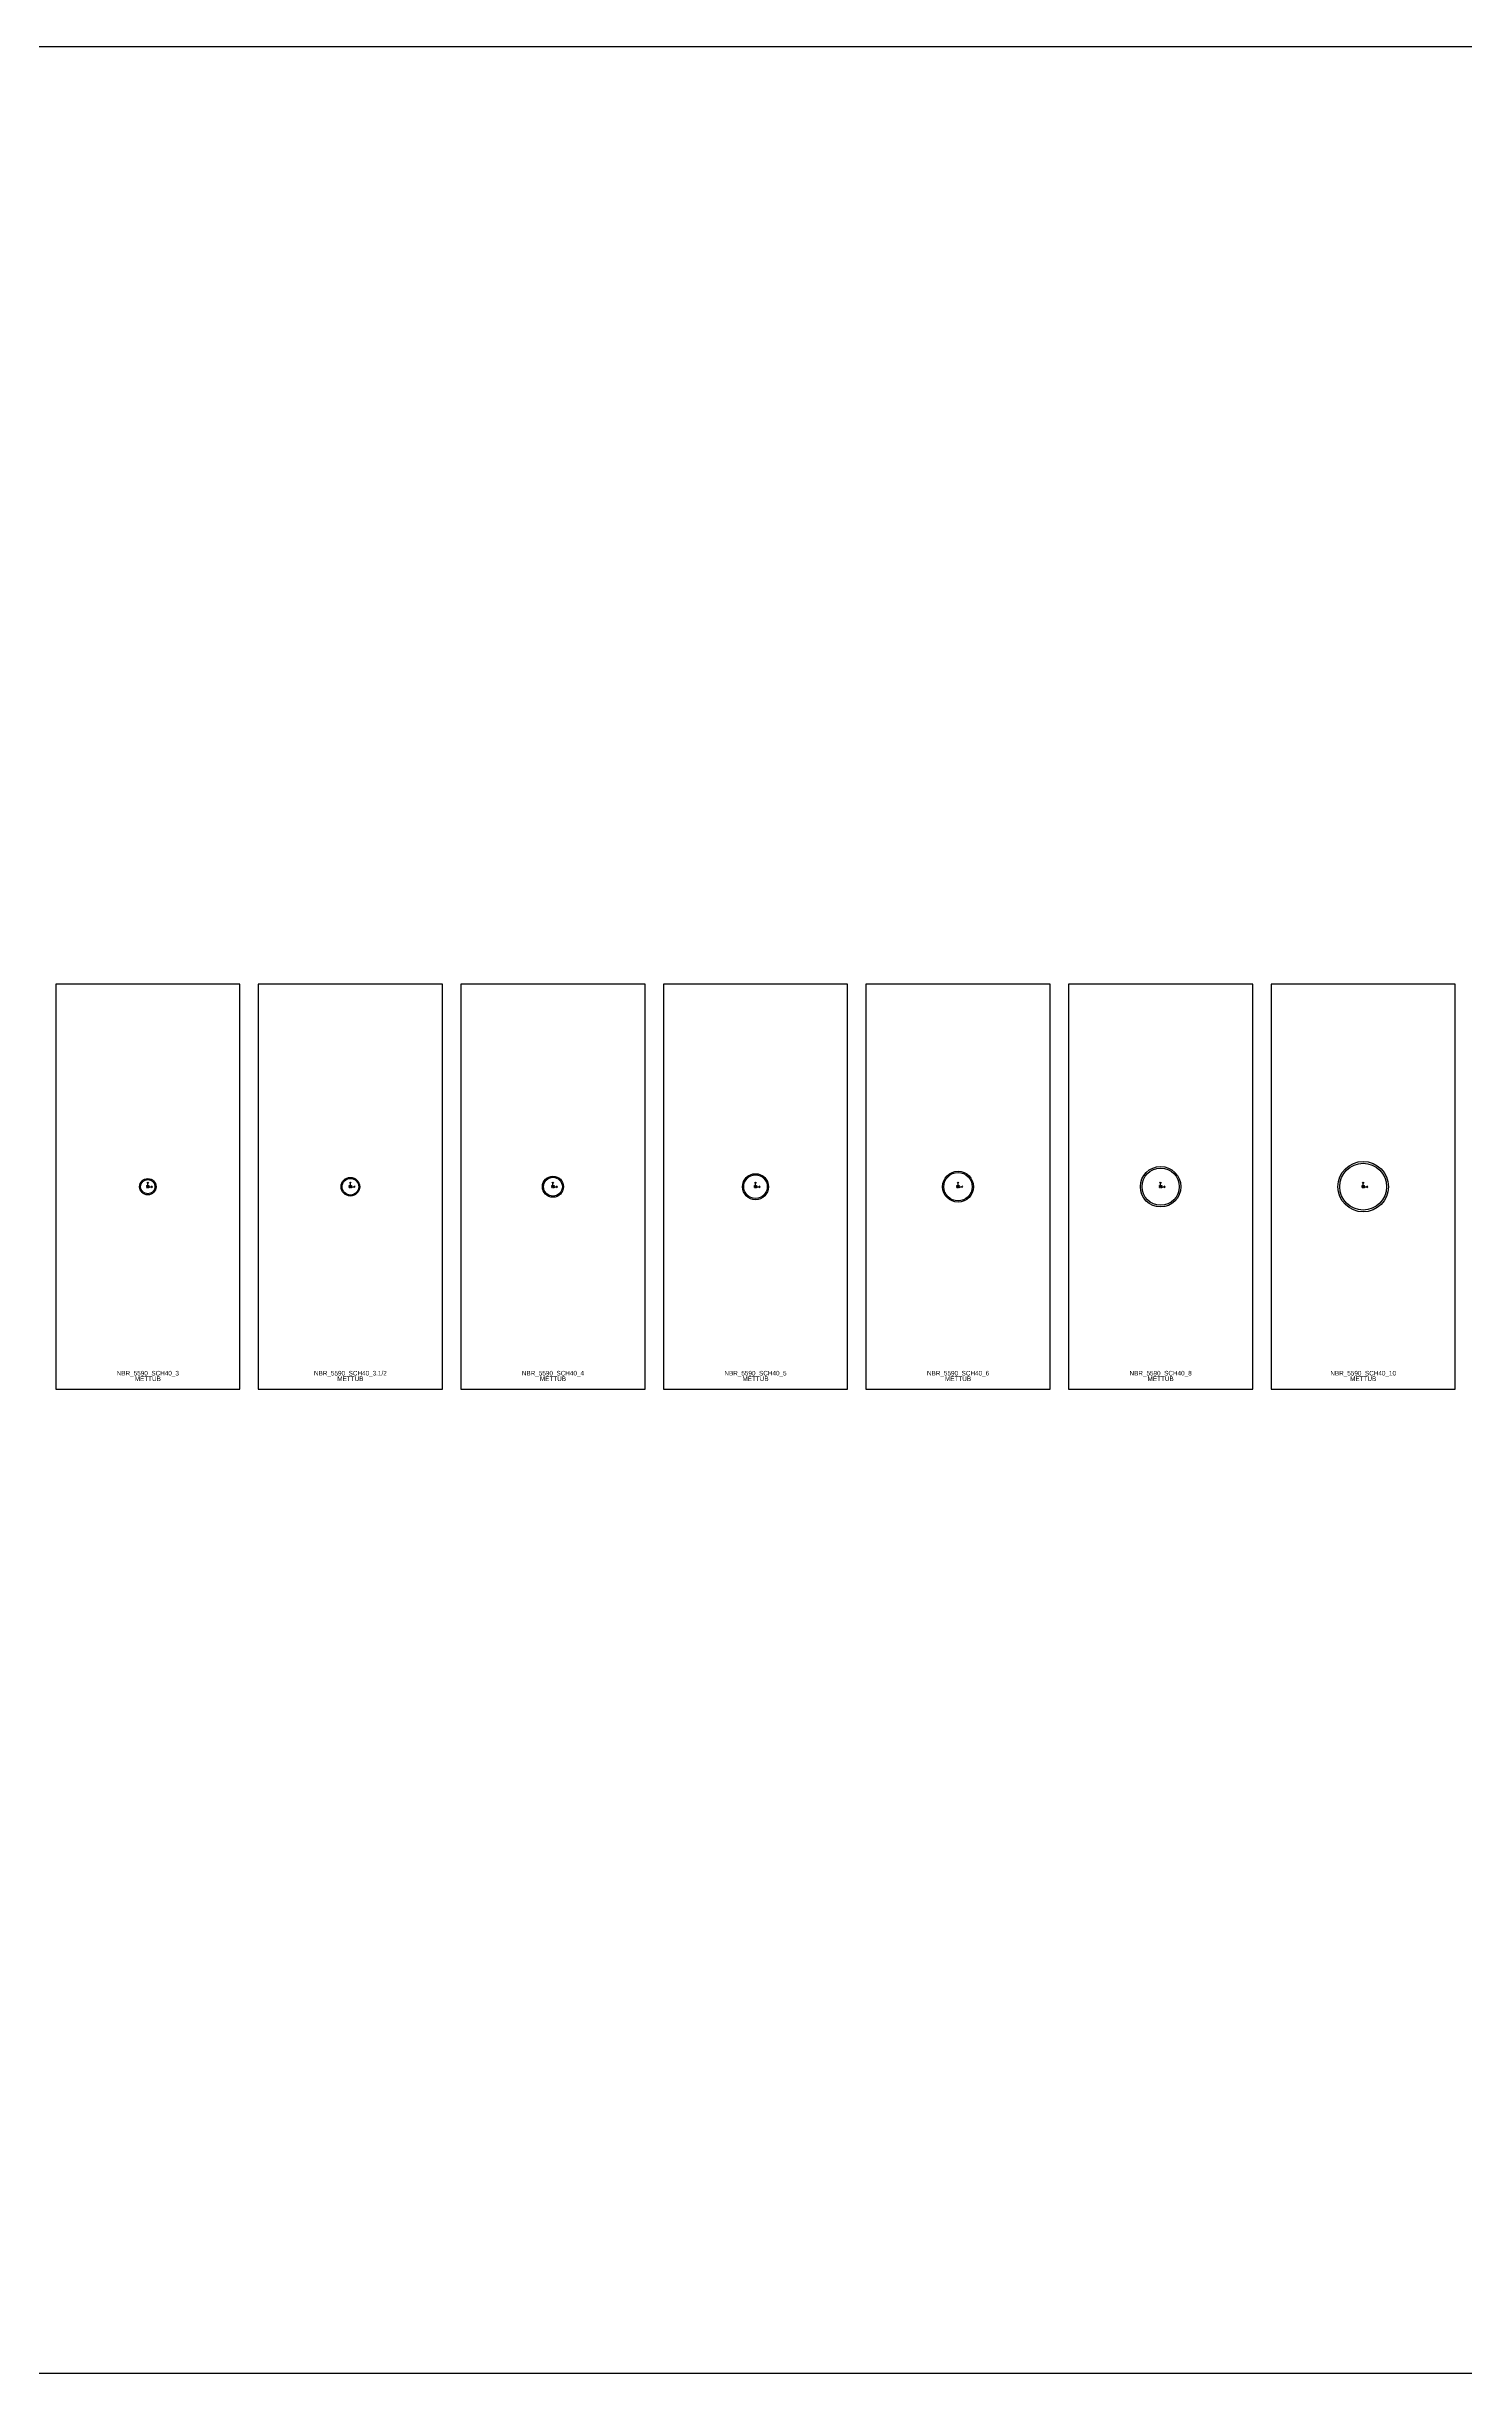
# Model space of a CAD drawing. Header units: millimetres. Extents: x -3707 to 123136, y -6444 to 6191.
# Drawn here: x 59950 to 67650, y -6444 to 6191 of the extents above; entities that cross this region are included whole.
import ezdxf
from ezdxf.enums import TextEntityAlignment as Align

# ---------------------------------------------------------------- set-up
doc = ezdxf.new("R2010")
doc.units = ezdxf.units.MM
for name, color, linetype in [('Hype_CoordinateSys', 6, 'Continuous'), ('Hype_ExactOuterSection', 8, 'Continuous'), ('Hype_Frame', 10, 'Continuous'), ('Hype_InnerSection', 2, 'Continuous'), ('Hype_OuterSection', 72, 'Continuous'), ('Hype_RefAxis', 1, 'Continuous'), ('Hype_SectionName', 41, 'Continuous'), ('Hype_TypeName', 45, 'Continuous')]:
    doc.layers.add(name, color=color, linetype=linetype)

# ---------------------------------------------------------------- blocks, each defined once
blk = doc.blocks.new('HYPE_COORDINATESYS')
at = {"layer": 'Hype_CoordinateSys', "linetype": 'Continuous'}
for p, q in [((-0.2, 0.8), (0, 1)), ((0, 0), (0, 1)), ((0.2, 0.8), (0, 1)), ((0, 0), (1, 0)), ((0.8, 0.2), (1, 0)), ((0.8, -0.2), (1, 0))]:
    blk.add_line(p, q, dxfattribs=at)
blk = doc.blocks.new('HYPE_REFAXIS4')
at = {"layer": 'Hype_ExactOuterSection'}
h = blk.add_hatch(color=4, dxfattribs=at)
edge = h.paths.add_edge_path(flags=0)
edge.add_arc((0, 0), 0.25, 0, 360)
at = {"layer": 'Hype_RefAxis', "color": 4, "linetype": 'Continuous'}
for centre in [(-1, 1), (-1, 0), (0, 1), (0, 0), (1, 1), (1, 0), (-1, -1), (0, -1), (1, -1)]:
    blk.add_circle(centre, 0.25, dxfattribs=at)
at = {"color": 4, "linetype": 'Continuous'}
blk.add_text('Middle Middle', height=0.125, dxfattribs=at).set_placement((2, 0))

msp = doc.modelspace()

# ---------------------------------------------------------------- linework, layer by layer
msp.add_lwpolyline([(-3707, 6191), (123136, 6191), (123136, -6444), (-3707, -6444)], close=True)
at = {"layer": 'Hype_ExactOuterSection'}
for centre, radius in [((67100, 0), 137), ((60500, 0), 44.5), ((61600, 0), 50.8), ((62700, 0), 57.1), ((63800, 0), 70.7), ((64900, 0), 84.1), ((66000, 0), 110)]:
    msp.add_circle(centre, radius, dxfattribs=at)
at = {"layer": 'Hype_Frame'}
for points in [[(61000, 1100), (60000, 1100), (60000, -1100), (61000, -1100)], [(62100, 1100), (61100, 1100), (61100, -1100), (62100, -1100)], [(63200, 1100), (62200, 1100), (62200, -1100), (63200, -1100)], [(64300, 1100), (63300, 1100), (63300, -1100), (64300, -1100)], [(65400, 1100), (64400, 1100), (64400, -1100), (65400, -1100)], [(66500, 1100), (65500, 1100), (65500, -1100), (66500, -1100)], [(67600, 1100), (66600, 1100), (66600, -1100), (67600, -1100)]]:
    msp.add_lwpolyline(points, close=True, dxfattribs=at)
at = {"layer": 'Hype_InnerSection'}
for centre, radius in [((67100, 0), 127), ((60500, 0), 39), ((61600, 0), 45.1), ((62700, 0), 51.1), ((63800, 0), 64.1), ((64900, 0), 77), ((66000, 0), 101)]:
    msp.add_circle(centre, radius, dxfattribs=at)
at = {"layer": 'Hype_OuterSection'}
for centre, radius in [((67100, 0), 137), ((60500, 0), 44.5), ((61600, 0), 50.8), ((62700, 0), 57.1), ((63800, 0), 70.7), ((64900, 0), 84.1), ((66000, 0), 110)]:
    msp.add_circle(centre, radius, dxfattribs=at)

# ---------------------------------------------------------------- block references
at = {"layer": 'Hype_InnerSection', "xscale": 25, "yscale": 25, "zscale": 25}
for p in [(60500, 0), (61600, 0), (62700, 0), (63800, 0), (64900, 0), (66000, 0), (67100, 0)]:
    msp.add_blockref('HYPE_COORDINATESYS', p, dxfattribs=at)
at = {"layer": 'Hype_RefAxis', "xscale": 5, "yscale": 5, "zscale": 5}
for p in [(60500, 0), (61600, 0), (62700, 0), (63800, 0), (64900, 0), (66000, 0), (67100, 0)]:
    msp.add_blockref('HYPE_REFAXIS4', p, dxfattribs=at)

# ---------------------------------------------------------------- texts
at = {"layer": 'Hype_SectionName'}
for s, p in [('NBR_5590_SCH40_3', (60500, -1025)), ('NBR_5590_SCH40_3.1/2', (61600, -1025)), ('NBR_5590_SCH40_4', (62700, -1025)), ('NBR_5590_SCH40_5', (63800, -1025)), ('NBR_5590_SCH40_6', (64900, -1025)), ('NBR_5590_SCH40_8', (66000, -1025)), ('NBR_5590_SCH40_10', (67100, -1025))]:
    msp.add_text(s, height=25, dxfattribs=at).set_placement(p, align=Align.CENTER)
at = {"layer": 'Hype_TypeName'}
for p in [(60500, -1055), (61600, -1055), (62700, -1055), (63800, -1055), (64900, -1055), (66000, -1055), (67100, -1055)]:
    msp.add_text('METTUB', height=25, dxfattribs=at).set_placement(p, align=Align.CENTER)

doc.saveas('drawing.dxf')
